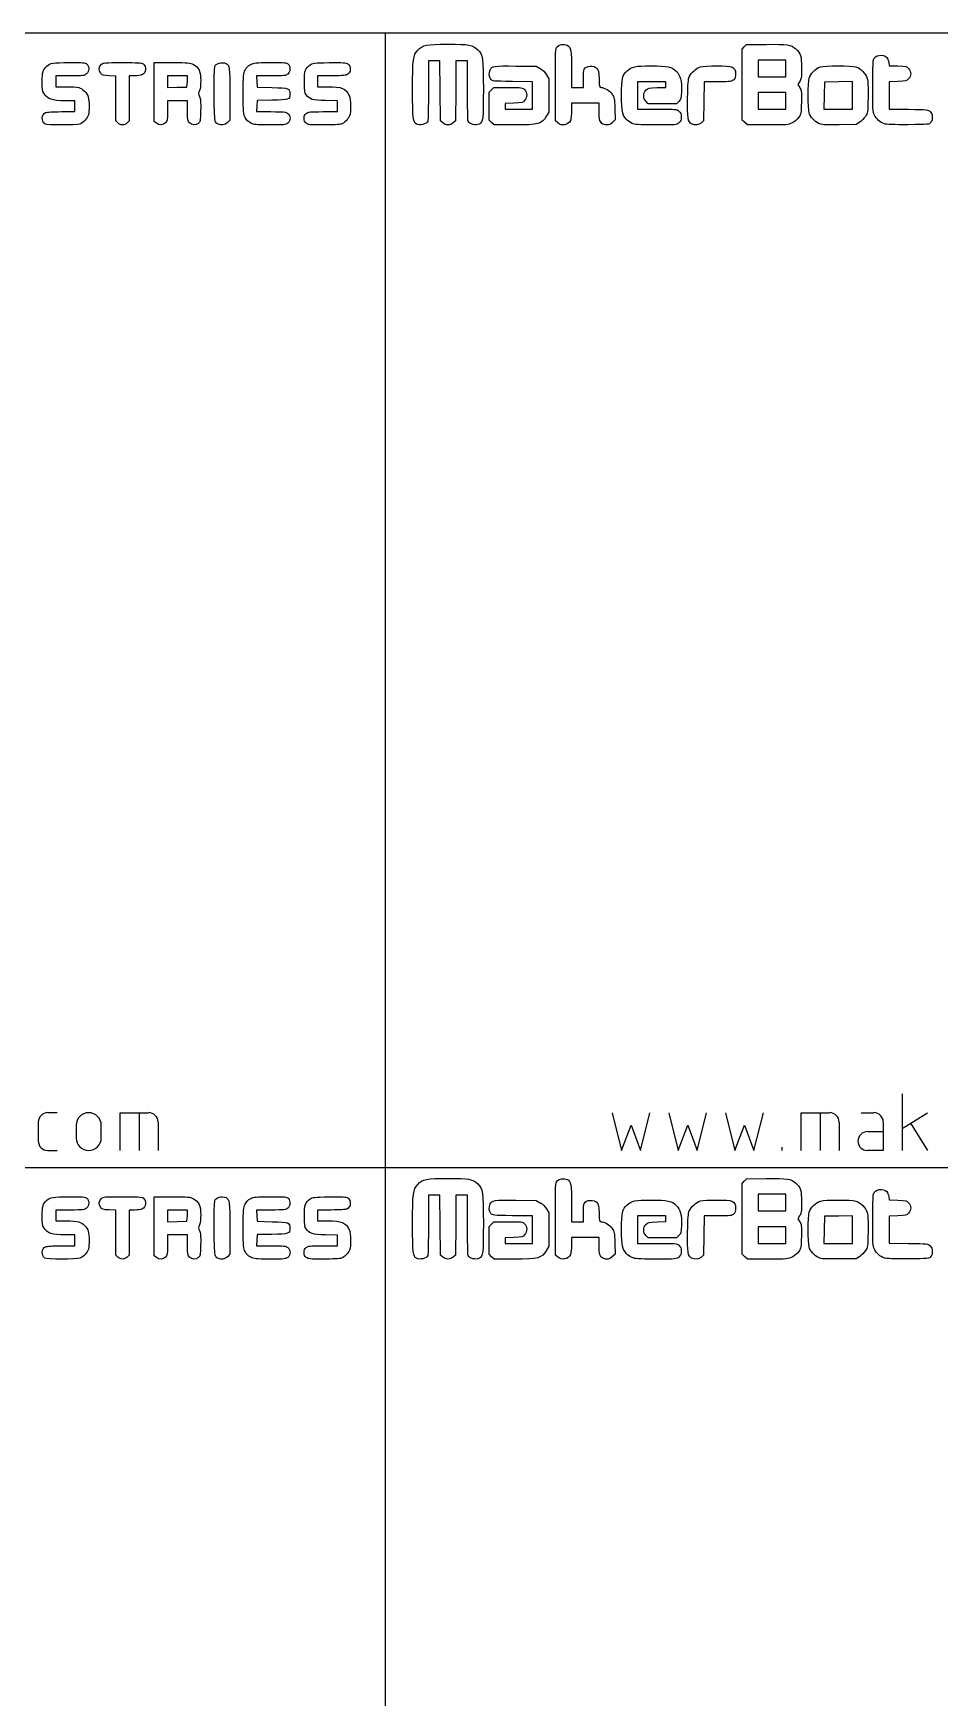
# Model space of a CAD drawing. Header units: millimetres. Extents: x 0 to 600, y 0 to 300.
# Drawn here: x 369 to 448.9, y 153.2 to 300 of the extents above; entities that cross this region are included whole.
import ezdxf

# ---------------------------------------------------------------- set-up
doc = ezdxf.new("R2010")
doc.units = ezdxf.units.MM
doc.layers.get('0').update_dxf_attribs({"linetype": 'CONTINUOUS', "lineweight": 25, "true_color": 0x000000})
doc.layers.add('Text', color=4, linetype='CONTINUOUS', true_color=0x00ffff)

msp = doc.modelspace()

# ---------------------------------------------------------------- linework, layer by layer
for p, q in [((600, 300), (0, 300)), ((400, 300), (400, 200)), ((300, 200), (400, 200)), ((400, 200), (400, 100)), ((400, 200), (500, 200))]:
    msp.add_line(p, q)
at = {"layer": 'Text'}
for p, q in [((431.45, 298.59), (431.65, 298.8)), ((431.45, 295.47), (431.45, 298.59)), ((431.65, 298.8), (431.85, 299)), ((431.85, 299), (433.57, 299.02)), ((379.66, 294.82), (379.66, 297.42)), ((379.66, 297.42), (381.22, 297.42)), ((404.33, 297.57), (403.82, 297.57)), ((403.82, 297.57), (403.82, 294.97)), ((404.84, 297.57), (404.33, 297.57)), ((404.86, 294.92), (404.84, 297.57)), ((406.25, 297.57), (406.23, 294.92)), ((406.76, 297.57), (406.25, 297.57)), ((407.27, 297.57), (406.76, 297.57)), ((407.27, 294.97), (407.27, 297.57)), ((411.53, 297.11), (413.32, 297.09)), ((413.32, 297.09), (413.67, 296.89)), ((416.44, 296.74), (416.44, 295.22)), ((434.09, 297.64), (432.88, 297.64)), ((432.88, 297.64), (432.88, 296.91)), ((432.88, 296.91), (432.88, 296.17)), ((435.3, 297.64), (434.09, 297.64)), ((435.3, 296.91), (435.3, 297.64)), ((435.3, 296.17), (435.3, 296.91)), ((435.3, 296.91), (435.3, 296.91)), ((444.38, 297.43), (444.42, 297.14)), ((444.42, 297.14), (445.18, 297.12)), ((372.24, 296.25), (371, 296.25)), ((371, 296.25), (371, 295.77)), ((371, 295.77), (371, 295.29)), ((371, 295.29), (371.86, 295.29)), ((376.28, 296.23), (375.69, 296.26)), ((376.28, 294.26), (376.28, 296.23)), ((377.93, 296.25), (377.45, 296.25)), ((377.45, 296.25), (377.45, 294.26)), ((381.71, 296.25), (380.83, 296.25)), ((380.83, 296.25), (380.83, 295.73)), ((380.83, 295.73), (380.83, 295.22)), ((380.83, 295.22), (381.69, 295.24)), ((381.69, 295.24), (382.55, 295.26)), ((382.6, 296.25), (381.71, 296.25)), ((382.55, 295.26), (382.58, 295.75)), ((382.58, 295.75), (382.6, 296.25)), ((382.58, 295.75), (382.58, 295.75)), ((389.95, 296.25), (388.67, 296.25)), ((388.67, 296.25), (388.7, 295.75)), ((388.7, 295.75), (388.72, 295.26)), ((388.72, 295.26), (390.06, 295.22)), ((395.24, 296.25), (394.04, 296.25)), ((394.04, 296.25), (394.04, 295.77)), ((394.04, 295.77), (394.04, 295.29)), ((394.04, 295.29), (394.94, 295.29)), ((409.18, 294.81), (409.37, 295.01)), ((409.37, 295.01), (409.57, 295.22)), ((409.57, 295.22), (410.84, 295.22)), ((412.99, 295.73), (411.22, 295.75)), ((412.99, 294.52), (412.99, 295.73)), ((414.22, 296.34), (414.42, 295.99)), ((414.42, 295.99), (414.42, 294.52)), ((415.01, 292.27), (415.01, 295.46)), ((416.44, 295.22), (416.95, 295.22)), ((416.95, 295.22), (417.47, 295.22)), ((417.47, 295.22), (417.47, 295.96)), ((423.48, 295.73), (422.24, 295.73)), ((422.24, 295.73), (422.24, 294.52)), ((424.73, 295.73), (423.48, 295.73)), ((423.96, 295.21), (424.73, 295.23)), ((424.73, 295.48), (424.73, 295.73)), ((424.73, 295.23), (424.73, 295.48)), ((428.12, 295.73), (428.09, 294)), ((429.33, 295.73), (428.12, 295.73)), ((431.45, 292.35), (431.45, 295.47)), ((432.88, 296.17), (434.09, 296.17)), ((434.09, 296.17), (435.3, 296.17)), ((436.52, 295.73), (436.36, 295.48)), ((436.36, 295.48), (436.53, 295.22)), ((438.71, 295.7), (438.69, 294.51)), ((439.94, 295.72), (438.71, 295.7)), ((441.17, 295.74), (439.94, 295.72)), ((441.17, 294.53), (441.17, 295.74)), ((445.17, 295.75), (444.4, 295.72)), ((444.4, 295.72), (444.4, 294.52)), ((372.68, 294.05), (371.86, 294.05)), ((372.68, 293.57), (372.68, 294.05)), ((372.68, 293.09), (372.68, 293.57)), ((376.28, 292.28), (376.28, 294.26)), ((377.45, 294.26), (377.45, 292.28)), ((379.66, 292.22), (379.66, 294.82)), ((381.71, 294.05), (380.83, 294.05)), ((380.83, 294.05), (380.83, 293.16)), ((382.59, 294.05), (381.71, 294.05)), ((382.59, 293.16), (382.59, 294.05)), ((386.33, 294.62), (386.33, 292.35)), ((388.7, 293.59), (388.67, 293.09)), ((388.72, 294.08), (388.7, 293.59)), ((390.03, 294.1), (388.72, 294.08)), ((395.8, 294.03), (394.75, 294.06)), ((395.8, 293.56), (395.8, 294.03)), ((395.8, 293.09), (395.8, 293.56)), ((404.88, 292.27), (404.86, 294.92)), ((406.23, 294.92), (406.2, 292.27)), ((409.18, 293.58), (409.18, 294.81)), ((409.18, 292.35), (409.18, 293.58)), ((411.35, 293.84), (410.57, 293.81)), ((410.57, 293.81), (410.57, 293.56)), ((410.57, 293.56), (410.57, 293.31)), ((412.99, 293.31), (412.99, 294.52)), ((414.42, 294.52), (414.42, 293.06)), ((417.65, 293.83), (416.44, 293.83)), ((416.44, 293.83), (416.44, 293.2)), ((418.86, 293.83), (417.65, 293.83)), ((418.86, 293.13), (418.86, 293.83)), ((422.24, 294.52), (422.24, 293.31)), ((423.19, 293.79), (423, 293.98)), ((424.44, 293.79), (423.19, 293.79)), ((425.68, 293.79), (424.44, 293.79)), ((425.89, 293.99), (425.68, 293.79)), ((428.09, 294), (428.07, 292.27)), ((434.09, 294.78), (432.88, 294.78)), ((432.88, 294.78), (432.88, 294.05)), ((432.88, 294.05), (432.88, 293.31)), ((435.3, 294.78), (434.09, 294.78)), ((435.3, 294.05), (435.3, 294.78)), ((435.3, 293.31), (435.3, 294.05)), ((435.3, 294.05), (435.3, 294.05)), ((438.69, 294.51), (438.67, 293.31)), ((441.17, 293.31), (441.17, 294.53)), ((441.17, 294.53), (441.17, 294.53)), ((444.4, 294.52), (444.4, 293.32)), ((371.48, 293.09), (372.68, 293.09)), ((376.46, 292.1), (376.28, 292.28)), ((376.46, 292.1), (376.46, 292.1)), ((377.45, 292.28), (377.27, 292.1)), ((379.85, 292.07), (379.66, 292.22)), ((379.85, 292.07), (379.85, 292.07)), ((386.33, 292.35), (386.12, 292.13)), ((388.16, 292.09), (388.16, 292.09)), ((388.67, 293.09), (389.95, 293.09)), ((393.06, 292.07), (393.06, 292.07)), ((394.52, 293.09), (395.8, 293.09)), ((405.09, 292.1), (404.88, 292.27)), ((406.2, 292.27), (406, 292.1)), ((409.39, 292.13), (409.18, 292.35)), ((409.61, 291.92), (409.39, 292.13)), ((409.39, 292.13), (409.39, 292.13)), ((410.57, 293.31), (411.78, 293.31)), ((411.78, 293.31), (412.99, 293.31)), ((414.42, 293.06), (414.22, 292.71)), ((415.22, 292.1), (415.01, 292.27)), ((415.22, 292.1), (415.22, 292.1)), ((420.27, 292.36), (420.05, 292.14)), ((420.25, 293.34), (420.27, 292.36)), ((421.76, 292.06), (421.76, 292.06)), ((422.24, 293.31), (423.96, 293.31)), ((428.07, 292.27), (427.87, 292.1)), ((431.69, 292.13), (431.45, 292.35)), ((431.93, 291.92), (431.69, 292.13)), ((431.69, 292.13), (431.69, 292.13)), ((432.88, 293.31), (434.09, 293.31)), ((434.09, 293.31), (435.3, 293.31)), ((438.2, 292.05), (438.2, 292.05)), ((438.67, 293.31), (439.92, 293.31)), ((439.92, 293.31), (441.17, 293.31)), ((441.82, 292.16), (441.51, 291.96)), ((444.4, 293.32), (446.12, 293.3)), ((370.02, 292.01), (370.02, 292.01)), ((385.26, 292), (385.26, 292)), ((402.77, 292), (402.77, 292)), ((411.36, 291.92), (409.61, 291.92)), ((427.01, 292.01), (427.01, 292.01)), ((433.71, 291.92), (431.93, 291.92)), ((441.51, 291.96), (440, 291.94)), ((443.99, 292.01), (443.99, 292.01)), ((445.56, 206.5), (445.56, 201.5)), ((369.44, 204), (369.44, 202.33)), ((371.11, 204.83), (370.28, 204.83)), ((376.67, 201.5), (376.67, 204.83)), ((376.67, 204.83), (379.17, 204.83)), ((378.33, 204.83), (378.33, 201.5)), ((380, 204), (380, 201.5)), ((420, 204.83), (420.83, 201.5)), ((422.5, 201.5), (423.33, 204.83)), ((425, 204.83), (425.83, 201.5)), ((427.5, 201.5), (428.33, 204.83)), ((430, 204.83), (430.83, 201.5)), ((432.5, 201.5), (433.33, 204.83)), ((436.67, 201.5), (436.67, 204.83)), ((436.67, 204.83), (439.17, 204.83)), ((438.33, 204.83), (438.33, 201.5)), ((440, 204), (440, 201.5)), ((441.94, 204.83), (443.06, 204.83)), ((443.89, 204), (443.89, 201.5)), ((445.56, 203.44), (447.78, 204.83)), ((372.78, 203.72), (372.78, 202.61)), ((375, 202.61), (375, 203.72)), ((420.83, 201.5), (421.67, 203.72)), ((421.67, 203.72), (422.5, 201.5)), ((425.83, 201.5), (426.67, 203.72)), ((426.67, 203.72), (427.5, 201.5)), ((430.83, 201.5), (431.67, 203.72)), ((431.67, 203.72), (432.5, 201.5)), ((442.5, 203.17), (443.89, 203.17)), ((446.29, 203.9), (447.78, 201.5)), ((370.28, 201.5), (371.11, 201.5)), ((435, 201.5), (435, 201.78)), ((443.89, 201.5), (442.5, 201.5)), ((431.45, 198.59), (431.65, 198.8)), ((431.45, 195.47), (431.45, 198.59)), ((431.65, 198.8), (431.85, 199)), ((431.85, 199), (433.57, 199.02)), ((379.66, 194.82), (379.66, 197.42)), ((379.66, 197.42), (381.22, 197.42)), ((404.33, 197.57), (403.82, 197.57)), ((403.82, 197.57), (403.82, 194.97)), ((404.84, 197.57), (404.33, 197.57)), ((404.86, 194.92), (404.84, 197.57)), ((406.25, 197.57), (406.23, 194.92)), ((406.76, 197.57), (406.25, 197.57)), ((407.27, 197.57), (406.76, 197.57)), ((407.27, 194.97), (407.27, 197.57)), ((411.53, 197.11), (413.32, 197.09)), ((413.32, 197.09), (413.67, 196.89)), ((416.44, 196.74), (416.44, 195.22)), ((434.09, 197.64), (432.88, 197.64)), ((432.88, 197.64), (432.88, 196.91)), ((432.88, 196.91), (432.88, 196.17)), ((435.3, 197.64), (434.09, 197.64)), ((435.3, 196.91), (435.3, 197.64)), ((435.3, 196.17), (435.3, 196.91)), ((435.3, 196.91), (435.3, 196.91)), ((444.38, 197.43), (444.42, 197.14)), ((444.42, 197.14), (445.18, 197.12)), ((372.24, 196.25), (371, 196.25)), ((371, 196.25), (371, 195.77)), ((371, 195.77), (371, 195.29)), ((371, 195.29), (371.86, 195.29)), ((376.28, 196.23), (375.69, 196.26)), ((376.28, 194.26), (376.28, 196.23)), ((377.93, 196.25), (377.45, 196.25)), ((377.45, 196.25), (377.45, 194.26)), ((381.71, 196.25), (380.83, 196.25)), ((380.83, 196.25), (380.83, 195.73)), ((380.83, 195.73), (380.83, 195.22)), ((380.83, 195.22), (381.69, 195.24)), ((381.69, 195.24), (382.55, 195.26)), ((382.6, 196.25), (381.71, 196.25)), ((382.55, 195.26), (382.58, 195.75)), ((382.58, 195.75), (382.6, 196.25)), ((382.58, 195.75), (382.58, 195.75)), ((389.95, 196.25), (388.67, 196.25)), ((388.67, 196.25), (388.7, 195.75)), ((388.7, 195.75), (388.72, 195.26)), ((388.72, 195.26), (390.06, 195.22)), ((395.24, 196.25), (394.04, 196.25)), ((394.04, 196.25), (394.04, 195.77)), ((394.04, 195.77), (394.04, 195.29)), ((394.04, 195.29), (394.94, 195.29)), ((409.37, 195.01), (409.57, 195.22)), ((409.57, 195.22), (410.84, 195.22)), ((412.99, 195.73), (411.22, 195.75)), ((412.99, 194.52), (412.99, 195.73)), ((414.22, 196.34), (414.42, 195.99)), ((414.42, 195.99), (414.42, 194.52)), ((415.01, 192.27), (415.01, 195.46)), ((416.44, 195.22), (416.95, 195.22)), ((416.95, 195.22), (417.47, 195.22)), ((417.47, 195.22), (417.47, 195.96)), ((423.48, 195.73), (422.24, 195.73)), ((422.24, 195.73), (422.24, 194.52)), ((424.73, 195.73), (423.48, 195.73)), ((423.96, 195.21), (424.73, 195.23)), ((424.73, 195.48), (424.73, 195.73)), ((424.73, 195.23), (424.73, 195.48)), ((428.12, 195.73), (428.09, 194)), ((429.33, 195.73), (428.12, 195.73)), ((431.45, 192.35), (431.45, 195.47)), ((432.88, 196.17), (434.09, 196.17)), ((434.09, 196.17), (435.3, 196.17)), ((436.52, 195.73), (436.36, 195.48)), ((436.36, 195.48), (436.53, 195.22)), ((438.71, 195.7), (438.69, 194.51)), ((439.94, 195.72), (438.71, 195.7)), ((441.17, 195.74), (439.94, 195.72)), ((441.17, 194.53), (441.17, 195.74)), ((445.17, 195.75), (444.4, 195.72)), ((444.4, 195.72), (444.4, 194.52)), ((372.68, 194.05), (371.86, 194.05)), ((372.68, 193.57), (372.68, 194.05)), ((376.28, 192.28), (376.28, 194.26)), ((377.45, 194.26), (377.45, 192.28)), ((379.66, 192.22), (379.66, 194.82)), ((381.71, 194.05), (380.83, 194.05)), ((380.83, 194.05), (380.83, 193.16)), ((382.59, 194.05), (381.71, 194.05)), ((382.59, 193.16), (382.59, 194.05)), ((386.33, 194.62), (386.33, 192.35)), ((388.72, 194.08), (388.7, 193.59)), ((390.03, 194.1), (388.72, 194.08)), ((395.8, 194.03), (394.75, 194.06)), ((395.8, 193.56), (395.8, 194.03)), ((404.88, 192.27), (404.86, 194.92)), ((406.23, 194.92), (406.2, 192.27)), ((409.18, 194.81), (409.37, 195.01)), ((409.18, 193.58), (409.18, 194.81)), ((411.35, 193.84), (410.57, 193.81)), ((410.57, 193.81), (410.57, 193.56)), ((412.99, 193.31), (412.99, 194.52)), ((414.42, 194.52), (414.42, 193.06)), ((417.65, 193.83), (416.44, 193.83)), ((416.44, 193.83), (416.44, 193.2)), ((418.86, 193.83), (417.65, 193.83)), ((418.86, 193.13), (418.86, 193.83)), ((422.24, 194.52), (422.24, 193.31)), ((423.19, 193.79), (423, 193.98)), ((424.44, 193.79), (423.19, 193.79)), ((425.68, 193.79), (424.44, 193.79)), ((425.89, 193.99), (425.68, 193.79)), ((428.09, 194), (428.07, 192.27)), ((434.09, 194.78), (432.88, 194.78)), ((432.88, 194.78), (432.88, 194.05)), ((432.88, 194.05), (432.88, 193.31)), ((435.3, 194.78), (434.09, 194.78)), ((435.3, 194.05), (435.3, 194.78)), ((435.3, 193.31), (435.3, 194.05)), ((435.3, 194.05), (435.3, 194.05)), ((438.69, 194.51), (438.67, 193.31)), ((441.17, 193.31), (441.17, 194.53)), ((441.17, 194.53), (441.17, 194.53)), ((444.4, 194.52), (444.4, 193.32)), ((371.48, 193.09), (372.68, 193.09)), ((372.68, 193.09), (372.68, 193.57)), ((376.46, 192.1), (376.28, 192.28)), ((377.45, 192.28), (377.27, 192.1)), ((386.33, 192.35), (386.12, 192.13)), ((388.7, 193.59), (388.67, 193.09)), ((388.67, 193.09), (389.95, 193.09)), ((394.52, 193.09), (395.8, 193.09)), ((395.8, 193.09), (395.8, 193.56)), ((405.09, 192.1), (404.88, 192.27)), ((406.2, 192.27), (406, 192.1)), ((409.18, 192.35), (409.18, 193.58)), ((409.39, 192.13), (409.18, 192.35)), ((410.57, 193.56), (410.57, 193.31)), ((410.57, 193.31), (411.78, 193.31)), ((411.78, 193.31), (412.99, 193.31)), ((414.42, 193.06), (414.22, 192.71)), ((415.22, 192.1), (415.01, 192.27)), ((420.27, 192.36), (420.05, 192.14)), ((420.25, 193.34), (420.27, 192.36)), ((422.24, 193.31), (423.96, 193.31)), ((428.07, 192.27), (427.87, 192.1)), ((431.69, 192.13), (431.45, 192.35)), ((432.88, 193.31), (434.09, 193.31)), ((434.09, 193.31), (435.3, 193.31)), ((438.67, 193.31), (439.92, 193.31)), ((439.92, 193.31), (441.17, 193.31)), ((444.4, 193.32), (446.12, 193.3)), ((370.02, 192.01), (370.02, 192.01)), ((376.46, 192.1), (376.46, 192.1)), ((379.85, 192.07), (379.66, 192.22)), ((379.85, 192.07), (379.85, 192.07)), ((385.26, 192), (385.26, 192)), ((388.16, 192.09), (388.16, 192.09)), ((393.06, 192.07), (393.06, 192.07)), ((402.77, 192), (402.77, 192)), ((409.61, 191.92), (409.39, 192.13)), ((409.39, 192.13), (409.39, 192.13)), ((411.36, 191.92), (409.61, 191.92)), ((415.22, 192.1), (415.22, 192.1)), ((421.76, 192.06), (421.76, 192.06)), ((427.01, 192.01), (427.01, 192.01)), ((431.93, 191.92), (431.69, 192.13)), ((431.69, 192.13), (431.69, 192.13)), ((433.71, 191.92), (431.93, 191.92)), ((438.2, 192.05), (438.2, 192.05)), ((441.51, 191.96), (440, 191.94)), ((441.82, 192.16), (441.51, 191.96)), ((443.99, 192.01), (443.99, 192.01))]:
    msp.add_line(p, q, dxfattribs=at)
for centre, radius, start, end in [((370.28, 204), 0.833, 90, 180), ((373.89, 203.72), 1.11, 0, 180), ((379.17, 204), 0.833, 0, 90), ((439.17, 204), 0.833, 0, 90), ((443.06, 204), 0.833, 0, 90), ((373.89, 202.61), 1.11, 180, 0), ((442.5, 202.33), 0.833, 90, 270), ((370.28, 202.33), 0.833, 180, 270)]:
    msp.add_arc(centre, radius, start, end, dxfattribs=at)
for points in [[(402.43, 294.99), (402.43, 297.8), (402.46, 298.03), (402.88, 298.5)], [(402.88, 298.5), (403.33, 298.98), (403.6, 299.04), (405.55, 299.04)], [(405.55, 299.04), (407.42, 299.04), (407.72, 298.98), (408.16, 298.55)], [(408.16, 298.55), (408.64, 298.08), (408.66, 297.89), (408.66, 295.06)], [(415.01, 295.46), (415.01, 298.49), (415.02, 298.66), (415.15, 298.81)], [(415.15, 298.81), (415.34, 299.02), (415.74, 299.08), (416.04, 298.94)], [(416.04, 298.94), (416.39, 298.77), (416.44, 298.51), (416.44, 296.74)], [(433.57, 299.02), (435.51, 299.05), (435.75, 299.01), (436.18, 298.63)], [(436.18, 298.63), (436.63, 298.22), (436.69, 298.01), (436.69, 296.93)], [(443.02, 297.66), (443.14, 298.08), (443.9, 298.21), (444.21, 297.87)], [(369.79, 295.73), (369.79, 296.56), (369.86, 296.79), (370.2, 297.11)], [(370.2, 297.11), (370.5, 297.38), (370.74, 297.42), (372.17, 297.42)], [(372.17, 297.42), (373.41, 297.42), (373.57, 297.41), (373.72, 297.28)], [(373.72, 297.28), (373.97, 297.08), (373.95, 296.65), (373.69, 296.42)], [(374.95, 296.46), (374.75, 296.71), (374.77, 297.08), (375.01, 297.27)], [(375.69, 296.26), (375.17, 296.28), (375.07, 296.31), (374.95, 296.46)], [(375.01, 297.27), (375.19, 297.41), (375.29, 297.42), (376.86, 297.42)], [(376.86, 297.42), (378.21, 297.42), (378.55, 297.4), (378.68, 297.31)], [(378.68, 297.31), (379, 297.08), (378.95, 296.5), (378.58, 296.33)], [(381.22, 297.42), (382.71, 297.42), (382.8, 297.41), (383.11, 297.25)], [(383.11, 297.25), (383.59, 297), (383.76, 296.61), (383.76, 295.83)], [(385.02, 292.26), (384.93, 292.45), (384.9, 296.73), (384.99, 297.04)], [(384.99, 297.04), (385.07, 297.35), (385.61, 297.51), (385.99, 297.34)], [(385.99, 297.34), (386.31, 297.19), (386.33, 297.03), (386.33, 294.62)], [(387.51, 294.67), (387.51, 296.36), (387.51, 296.45), (387.67, 296.76)], [(387.67, 296.76), (387.79, 297), (387.93, 297.14), (388.16, 297.26)], [(388.16, 297.26), (388.47, 297.41), (388.59, 297.42), (389.91, 297.42)], [(389.91, 297.42), (391.22, 297.42), (391.33, 297.41), (391.47, 297.28)], [(391.47, 297.28), (391.69, 297.05), (391.67, 296.59), (391.42, 296.4)], [(392.9, 295.73), (392.9, 296.76), (392.94, 296.89), (393.41, 297.23)], [(393.41, 297.23), (393.59, 297.37), (393.73, 297.39), (395.08, 297.41)], [(395.08, 297.41), (396.29, 297.43), (396.57, 297.41), (396.71, 297.32)], [(396.71, 297.32), (397.05, 297.1), (397.01, 296.5), (396.63, 296.33)], [(409.32, 295.94), (409.16, 296.14), (409.13, 296.52), (409.26, 296.79)], [(409.26, 296.79), (409.41, 297.11), (409.61, 297.14), (411.53, 297.11)], [(413.67, 296.89), (413.89, 296.76), (414.09, 296.56), (414.22, 296.34)], [(417.47, 295.96), (417.47, 296.37), (417.5, 296.76), (417.54, 296.83)], [(417.54, 296.83), (417.72, 297.16), (418.41, 297.2), (418.69, 296.9)], [(418.69, 296.9), (418.8, 296.77), (418.83, 296.61), (418.85, 295.98)], [(420.84, 294.54), (420.85, 296.06), (420.9, 296.3), (421.33, 296.7)], [(421.33, 296.7), (421.71, 297.06), (422.06, 297.13), (423.42, 297.13)], [(423.42, 297.13), (424.94, 297.13), (425.24, 297.06), (425.66, 296.65)], [(425.66, 296.65), (426.04, 296.26), (426.15, 295.83), (426.12, 294.87)], [(426.8, 296.17), (426.95, 296.52), (427.44, 296.95), (427.79, 297.05)], [(427.79, 297.05), (428.18, 297.16), (430.35, 297.15), (430.55, 297.04)], [(430.55, 297.04), (430.81, 296.91), (430.89, 296.75), (430.89, 296.41)], [(436.69, 296.93), (436.69, 296.06), (436.68, 295.95), (436.52, 295.73)], [(437.36, 296.05), (437.46, 296.42), (437.96, 296.92), (438.35, 297.04)], [(438.35, 297.04), (438.76, 297.16), (441.08, 297.16), (441.49, 297.04)], [(441.49, 297.04), (441.9, 296.92), (442.36, 296.44), (442.48, 296.02)], [(442.97, 295.29), (442.97, 296.48), (442.99, 297.55), (443.02, 297.66)], [(444.21, 297.87), (444.28, 297.79), (444.35, 297.6), (444.38, 297.43)], [(445.18, 297.12), (445.92, 297.09), (445.96, 297.08), (446.13, 296.89)], [(446.13, 296.89), (446.24, 296.76), (446.31, 296.59), (446.31, 296.43)], [(369.93, 294.71), (369.81, 294.92), (369.79, 295.09), (369.79, 295.73)], [(371.86, 295.29), (372.33, 295.29), (372.85, 295.26), (373.01, 295.21)], [(373.69, 296.42), (373.49, 296.25), (373.44, 296.25), (372.24, 296.25)], [(373.01, 295.21), (373.38, 295.11), (373.75, 294.74), (373.85, 294.37)], [(378.58, 296.33), (378.48, 296.29), (378.19, 296.25), (377.93, 296.25)], [(383.76, 295.83), (383.76, 295.45), (383.72, 295.12), (383.65, 294.95)], [(391.42, 296.4), (391.24, 296.26), (391.13, 296.25), (389.95, 296.25)], [(390.06, 295.22), (391.57, 295.18), (391.62, 295.16), (391.62, 294.63)], [(393.05, 294.58), (392.92, 294.77), (392.9, 294.89), (392.9, 295.73)], [(394.94, 295.29), (396.19, 295.29), (396.55, 295.14), (396.83, 294.52)], [(396.63, 296.33), (396.52, 296.28), (395.99, 296.25), (395.24, 296.25)], [(402.77, 292), (402.46, 292.18), (402.43, 292.44), (402.43, 294.99)], [(403.82, 294.97), (403.82, 293.54), (403.8, 292.32), (403.77, 292.25)], [(407.31, 292.25), (407.29, 292.32), (407.27, 293.54), (407.27, 294.97)], [(408.66, 295.06), (408.66, 292.42), (408.63, 292.17), (408.31, 292)], [(411.22, 295.75), (409.47, 295.77), (409.46, 295.77), (409.32, 295.94)], [(410.84, 295.22), (412.1, 295.22), (412.12, 295.22), (412.3, 295.04)], [(412.3, 295.04), (412.54, 294.79), (412.55, 294.35), (412.3, 294.07)], [(418.85, 295.98), (418.87, 295.26), (418.88, 295.22), (419.03, 295.22)], [(419.03, 295.22), (419.35, 295.22), (419.8, 294.94), (420.01, 294.63)], [(423, 293.98), (422.72, 294.26), (422.72, 294.71), (422.99, 294.98)], [(422.99, 294.98), (423.18, 295.17), (423.24, 295.19), (423.96, 295.21)], [(426.66, 294.3), (426.68, 295.56), (426.71, 295.97), (426.8, 296.17)], [(430.72, 295.91), (430.54, 295.74), (430.51, 295.73), (429.33, 295.73)], [(430.89, 296.41), (430.9, 296.17), (430.85, 296.05), (430.72, 295.91)], [(436.53, 295.22), (436.69, 294.98), (436.7, 294.92), (436.68, 293.93)], [(437.36, 293), (437.26, 293.36), (437.26, 295.69), (437.36, 296.05)], [(442.48, 296.02), (442.55, 295.79), (442.57, 295.27), (442.55, 294.33)], [(443.12, 292.79), (442.97, 293.11), (442.97, 293.24), (442.97, 295.29)], [(446.13, 295.98), (445.96, 295.78), (445.92, 295.77), (445.17, 295.75)], [(446.31, 296.43), (446.31, 296.27), (446.24, 296.11), (446.13, 295.98)], [(371.86, 294.05), (370.62, 294.05), (370.25, 294.18), (369.93, 294.71)], [(373.85, 294.37), (373.95, 294.01), (373.96, 293.14), (373.86, 292.8)], [(383.65, 294.95), (383.55, 294.71), (383.55, 294.66), (383.66, 294.43)], [(383.66, 294.43), (383.75, 294.23), (383.77, 293.99), (383.75, 293.19)], [(387.68, 292.58), (387.51, 292.88), (387.51, 292.96), (387.51, 294.67)], [(391.62, 294.63), (391.62, 294.16), (391.52, 294.13), (390.03, 294.1)], [(394.75, 294.06), (393.61, 294.09), (393.37, 294.16), (393.05, 294.58)], [(396.83, 294.52), (397, 294.16), (397.02, 293.06), (396.87, 292.71)], [(412.3, 294.07), (412.13, 293.87), (412.09, 293.86), (411.35, 293.84)], [(420.01, 294.63), (420.21, 294.33), (420.22, 294.27), (420.25, 293.34)], [(421.27, 292.4), (420.89, 292.81), (420.84, 293.04), (420.84, 294.54)], [(426.12, 294.87), (426.09, 294.25), (426.07, 294.18), (425.89, 293.99)], [(427.01, 292.01), (426.68, 292.18), (426.63, 292.52), (426.66, 294.3)], [(436.68, 293.93), (436.66, 292.93), (436.65, 292.89), (436.45, 292.59)], [(442.55, 294.33), (442.53, 292.99), (442.52, 292.97), (442.32, 292.67)], [(370.02, 292.01), (369.7, 292.26), (369.73, 292.85), (370.09, 293.01)], [(370.09, 293.01), (370.2, 293.06), (370.73, 293.09), (371.48, 293.09)], [(373.86, 292.8), (373.78, 292.5), (373.41, 292.11), (373.1, 292)], [(376.87, 291.92), (376.72, 291.92), (376.57, 291.99), (376.46, 292.1)], [(377.27, 292.1), (377.16, 291.99), (377.01, 291.92), (376.87, 291.92)], [(380.65, 292.1), (380.43, 291.88), (380.11, 291.86), (379.85, 292.07)], [(380.83, 293.16), (380.83, 292.32), (380.82, 292.27), (380.65, 292.1)], [(382.77, 292.1), (382.6, 292.27), (382.59, 292.32), (382.59, 293.16)], [(383.55, 292.06), (383.31, 291.86), (382.99, 291.88), (382.77, 292.1)], [(383.75, 293.19), (383.73, 292.25), (383.72, 292.19), (383.55, 292.06)], [(385.26, 292), (385.17, 292.05), (385.07, 292.16), (385.02, 292.26)], [(386.12, 292.13), (385.89, 291.9), (385.57, 291.86), (385.26, 292)], [(388.16, 292.09), (387.95, 292.2), (387.79, 292.36), (387.68, 292.58)], [(389.86, 291.92), (388.57, 291.92), (388.46, 291.93), (388.16, 292.09)], [(391.42, 292.07), (391.24, 291.93), (391.13, 291.92), (389.86, 291.92)], [(389.95, 293.09), (391.13, 293.09), (391.24, 293.08), (391.42, 292.94)], [(391.42, 292.94), (391.7, 292.73), (391.7, 292.29), (391.42, 292.07)], [(392.86, 292.51), (392.86, 292.72), (392.91, 292.82), (393.06, 292.94)], [(393.06, 292.07), (392.91, 292.19), (392.86, 292.29), (392.86, 292.51)], [(393.06, 292.94), (393.24, 293.08), (393.35, 293.09), (394.52, 293.09)], [(394.59, 291.92), (393.35, 291.92), (393.24, 291.93), (393.06, 292.07)], [(396.87, 292.71), (396.75, 292.42), (396.42, 292.1), (396.14, 292)], [(403.77, 292.25), (403.67, 291.98), (403.06, 291.83), (402.77, 292)], [(406, 292.1), (405.73, 291.86), (405.36, 291.86), (405.09, 292.1)], [(408.31, 292), (408, 291.83), (407.42, 291.98), (407.31, 292.25)], [(414.22, 292.71), (413.79, 291.99), (413.55, 291.92), (411.36, 291.92)], [(416.33, 292.32), (416.16, 291.9), (415.58, 291.78), (415.22, 292.1)], [(416.44, 293.2), (416.44, 292.82), (416.4, 292.47), (416.33, 292.32)], [(419.2, 292), (418.94, 292.12), (418.86, 292.37), (418.86, 293.13)], [(420.05, 292.14), (419.81, 291.9), (419.52, 291.85), (419.2, 292)], [(421.76, 292.06), (421.6, 292.13), (421.38, 292.29), (421.27, 292.4)], [(423.87, 291.92), (422.26, 291.92), (422.02, 291.94), (421.76, 292.06)], [(425.88, 292.1), (425.68, 291.92), (425.68, 291.92), (423.87, 291.92)], [(423.96, 293.31), (425.67, 293.31), (425.68, 293.31), (425.88, 293.14)], [(425.88, 293.14), (426.05, 292.99), (426.09, 292.9), (426.09, 292.62)], [(426.09, 292.62), (426.09, 292.33), (426.05, 292.24), (425.88, 292.1)], [(427.87, 292.1), (427.64, 291.9), (427.3, 291.87), (427.01, 292.01)], [(435.86, 292.1), (435.49, 291.92), (435.47, 291.92), (433.71, 291.92)], [(436.45, 292.59), (436.32, 292.4), (436.1, 292.22), (435.86, 292.1)], [(438.2, 292.05), (437.83, 292.22), (437.46, 292.64), (437.36, 293)], [(440, 291.94), (438.66, 291.92), (438.46, 291.93), (438.2, 292.05)], [(442.32, 292.67), (442.21, 292.5), (441.98, 292.27), (441.82, 292.16)], [(443.99, 292.01), (443.62, 292.14), (443.29, 292.44), (443.12, 292.79)], [(448.07, 292.13), (447.93, 291.96), (447.93, 291.96), (446.07, 291.94)], [(446.12, 293.3), (447.82, 293.28), (447.84, 293.27), (448.02, 293.1)], [(448.02, 293.1), (448.26, 292.87), (448.29, 292.39), (448.07, 292.13)], [(373.1, 292), (372.8, 291.88), (370.18, 291.89), (370.02, 292.01)], [(396.14, 292), (396.02, 291.95), (395.36, 291.92), (394.59, 291.92)], [(446.07, 291.94), (444.9, 291.93), (444.13, 291.96), (443.99, 292.01)], [(402.43, 194.99), (402.43, 197.8), (402.46, 198.03), (402.88, 198.5)], [(402.88, 198.5), (403.33, 198.98), (403.6, 199.04), (405.55, 199.04)], [(405.55, 199.04), (407.42, 199.04), (407.72, 198.98), (408.16, 198.55)], [(408.16, 198.55), (408.64, 198.08), (408.66, 197.89), (408.66, 195.06)], [(415.01, 195.46), (415.01, 198.49), (415.02, 198.66), (415.15, 198.81)], [(415.15, 198.81), (415.34, 199.02), (415.74, 199.08), (416.04, 198.94)], [(416.04, 198.94), (416.39, 198.77), (416.44, 198.51), (416.44, 196.74)], [(433.57, 199.02), (435.51, 199.05), (435.75, 199.01), (436.18, 198.63)], [(436.18, 198.63), (436.63, 198.22), (436.69, 198.01), (436.69, 196.93)], [(443.02, 197.66), (443.14, 198.08), (443.9, 198.21), (444.21, 197.87)], [(369.79, 195.73), (369.79, 196.56), (369.86, 196.79), (370.2, 197.11)], [(370.2, 197.11), (370.5, 197.38), (370.74, 197.42), (372.17, 197.42)], [(372.17, 197.42), (373.41, 197.42), (373.57, 197.41), (373.72, 197.28)], [(373.72, 197.28), (373.97, 197.08), (373.95, 196.65), (373.69, 196.42)], [(374.95, 196.46), (374.75, 196.71), (374.77, 197.08), (375.01, 197.27)], [(375.01, 197.27), (375.19, 197.41), (375.29, 197.42), (376.86, 197.42)], [(376.86, 197.42), (378.21, 197.42), (378.55, 197.4), (378.68, 197.31)], [(378.68, 197.31), (379, 197.08), (378.95, 196.5), (378.58, 196.33)], [(381.22, 197.42), (382.71, 197.42), (382.8, 197.41), (383.11, 197.25)], [(383.11, 197.25), (383.59, 197), (383.76, 196.61), (383.76, 195.83)], [(385.02, 192.26), (384.93, 192.45), (384.9, 196.73), (384.99, 197.04)], [(384.99, 197.04), (385.07, 197.35), (385.61, 197.51), (385.99, 197.34)], [(385.99, 197.34), (386.31, 197.19), (386.33, 197.03), (386.33, 194.62)], [(387.51, 194.67), (387.51, 196.36), (387.51, 196.45), (387.67, 196.76)], [(387.67, 196.76), (387.79, 197), (387.93, 197.14), (388.16, 197.26)], [(388.16, 197.26), (388.47, 197.41), (388.59, 197.42), (389.91, 197.42)], [(389.91, 197.42), (391.22, 197.42), (391.33, 197.41), (391.47, 197.28)], [(391.47, 197.28), (391.69, 197.05), (391.67, 196.59), (391.42, 196.4)], [(392.9, 195.73), (392.9, 196.76), (392.94, 196.89), (393.41, 197.23)], [(393.41, 197.23), (393.59, 197.37), (393.73, 197.39), (395.08, 197.41)], [(395.08, 197.41), (396.29, 197.43), (396.57, 197.41), (396.71, 197.32)], [(396.71, 197.32), (397.05, 197.1), (397.01, 196.5), (396.63, 196.33)], [(409.32, 195.94), (409.16, 196.14), (409.13, 196.52), (409.26, 196.79)], [(409.26, 196.79), (409.41, 197.11), (409.61, 197.14), (411.53, 197.11)], [(413.67, 196.89), (413.89, 196.76), (414.09, 196.56), (414.22, 196.34)], [(417.47, 195.96), (417.47, 196.37), (417.5, 196.76), (417.54, 196.83)], [(417.54, 196.83), (417.72, 197.16), (418.41, 197.2), (418.69, 196.9)], [(418.69, 196.9), (418.8, 196.77), (418.83, 196.61), (418.85, 195.98)], [(420.84, 194.54), (420.85, 196.06), (420.9, 196.3), (421.33, 196.7)], [(421.33, 196.7), (421.71, 197.06), (422.06, 197.13), (423.42, 197.13)], [(423.42, 197.13), (424.94, 197.13), (425.24, 197.06), (425.66, 196.65)], [(425.66, 196.65), (426.04, 196.26), (426.15, 195.83), (426.12, 194.87)], [(426.8, 196.17), (426.95, 196.52), (427.44, 196.95), (427.79, 197.05)], [(427.79, 197.05), (428.18, 197.16), (430.35, 197.15), (430.55, 197.04)], [(430.55, 197.04), (430.81, 196.91), (430.89, 196.75), (430.89, 196.41)], [(436.69, 196.93), (436.69, 196.06), (436.68, 195.95), (436.52, 195.73)], [(437.36, 196.05), (437.46, 196.42), (437.96, 196.92), (438.35, 197.04)], [(438.35, 197.04), (438.76, 197.16), (441.08, 197.16), (441.49, 197.04)], [(441.49, 197.04), (441.9, 196.92), (442.36, 196.44), (442.48, 196.02)], [(442.97, 195.29), (442.97, 196.48), (442.99, 197.55), (443.02, 197.66)], [(444.21, 197.87), (444.28, 197.79), (444.35, 197.6), (444.38, 197.43)], [(445.18, 197.12), (445.92, 197.09), (445.96, 197.08), (446.13, 196.89)], [(446.13, 196.89), (446.24, 196.76), (446.31, 196.59), (446.31, 196.43)], [(369.93, 194.71), (369.81, 194.92), (369.79, 195.09), (369.79, 195.73)], [(371.86, 195.29), (372.33, 195.29), (372.85, 195.26), (373.01, 195.21)], [(373.69, 196.42), (373.49, 196.25), (373.44, 196.25), (372.24, 196.25)], [(373.01, 195.21), (373.38, 195.11), (373.75, 194.74), (373.85, 194.37)], [(375.69, 196.26), (375.17, 196.28), (375.07, 196.31), (374.95, 196.46)], [(378.58, 196.33), (378.48, 196.29), (378.19, 196.25), (377.93, 196.25)], [(383.76, 195.83), (383.76, 195.45), (383.72, 195.12), (383.65, 194.95)], [(391.42, 196.4), (391.24, 196.26), (391.13, 196.25), (389.95, 196.25)], [(390.06, 195.22), (391.57, 195.18), (391.62, 195.16), (391.62, 194.63)], [(393.05, 194.58), (392.92, 194.77), (392.9, 194.89), (392.9, 195.73)], [(394.94, 195.29), (396.19, 195.29), (396.55, 195.14), (396.83, 194.52)], [(396.63, 196.33), (396.52, 196.28), (395.99, 196.25), (395.24, 196.25)], [(411.22, 195.75), (409.47, 195.77), (409.46, 195.77), (409.32, 195.94)], [(410.84, 195.22), (412.1, 195.22), (412.12, 195.22), (412.3, 195.04)], [(418.85, 195.98), (418.87, 195.26), (418.88, 195.22), (419.03, 195.22)], [(419.03, 195.22), (419.35, 195.22), (419.8, 194.94), (420.01, 194.63)], [(422.99, 194.98), (423.18, 195.17), (423.24, 195.19), (423.96, 195.21)], [(426.66, 194.3), (426.68, 195.56), (426.71, 195.97), (426.8, 196.17)], [(430.72, 195.91), (430.54, 195.74), (430.51, 195.73), (429.33, 195.73)], [(430.89, 196.41), (430.9, 196.17), (430.85, 196.05), (430.72, 195.91)], [(436.53, 195.22), (436.69, 194.98), (436.7, 194.92), (436.68, 193.93)], [(437.36, 193), (437.26, 193.36), (437.26, 195.69), (437.36, 196.05)], [(442.48, 196.02), (442.55, 195.79), (442.57, 195.27), (442.55, 194.33)], [(443.12, 192.79), (442.97, 193.11), (442.97, 193.24), (442.97, 195.29)], [(446.13, 195.98), (445.96, 195.78), (445.92, 195.77), (445.17, 195.75)], [(446.31, 196.43), (446.31, 196.27), (446.24, 196.11), (446.13, 195.98)], [(371.86, 194.05), (370.62, 194.05), (370.25, 194.18), (369.93, 194.71)], [(373.85, 194.37), (373.95, 194.01), (373.96, 193.14), (373.86, 192.8)], [(383.65, 194.95), (383.55, 194.71), (383.55, 194.66), (383.66, 194.43)], [(383.66, 194.43), (383.75, 194.23), (383.77, 193.99), (383.75, 193.19)], [(387.68, 192.58), (387.51, 192.88), (387.51, 192.96), (387.51, 194.67)], [(391.62, 194.63), (391.62, 194.16), (391.52, 194.13), (390.03, 194.1)], [(394.75, 194.06), (393.61, 194.09), (393.37, 194.16), (393.05, 194.58)], [(396.83, 194.52), (397, 194.16), (397.02, 193.06), (396.87, 192.71)], [(402.77, 192), (402.46, 192.18), (402.43, 192.44), (402.43, 194.99)], [(403.82, 194.97), (403.82, 193.54), (403.8, 192.32), (403.77, 192.25)], [(407.31, 192.25), (407.29, 192.32), (407.27, 193.54), (407.27, 194.97)], [(408.66, 195.06), (408.66, 192.42), (408.63, 192.17), (408.31, 192)], [(412.3, 194.07), (412.13, 193.87), (412.09, 193.86), (411.35, 193.84)], [(412.3, 195.04), (412.54, 194.79), (412.55, 194.35), (412.3, 194.07)], [(420.01, 194.63), (420.21, 194.33), (420.22, 194.27), (420.25, 193.34)], [(421.27, 192.4), (420.89, 192.81), (420.84, 193.04), (420.84, 194.54)], [(423, 193.98), (422.72, 194.26), (422.72, 194.71), (422.99, 194.98)], [(426.12, 194.87), (426.09, 194.25), (426.07, 194.18), (425.89, 193.99)], [(427.01, 192.01), (426.68, 192.18), (426.63, 192.52), (426.66, 194.3)], [(436.68, 193.93), (436.66, 192.93), (436.65, 192.89), (436.45, 192.59)], [(442.55, 194.33), (442.53, 192.99), (442.52, 192.97), (442.32, 192.67)], [(370.02, 192.01), (369.7, 192.26), (369.73, 192.85), (370.09, 193.01)], [(370.09, 193.01), (370.2, 193.06), (370.73, 193.09), (371.48, 193.09)], [(373.86, 192.8), (373.78, 192.5), (373.41, 192.11), (373.1, 192)], [(380.83, 193.16), (380.83, 192.32), (380.82, 192.27), (380.65, 192.1)], [(382.77, 192.1), (382.6, 192.27), (382.59, 192.32), (382.59, 193.16)], [(383.75, 193.19), (383.73, 192.25), (383.72, 192.19), (383.55, 192.06)], [(385.26, 192), (385.17, 192.05), (385.07, 192.16), (385.02, 192.26)], [(388.16, 192.09), (387.95, 192.2), (387.79, 192.36), (387.68, 192.58)], [(389.95, 193.09), (391.13, 193.09), (391.24, 193.08), (391.42, 192.94)], [(391.42, 192.94), (391.7, 192.73), (391.7, 192.29), (391.42, 192.07)], [(392.86, 192.51), (392.86, 192.72), (392.91, 192.82), (393.06, 192.94)], [(393.06, 192.07), (392.91, 192.19), (392.86, 192.29), (392.86, 192.51)], [(393.06, 192.94), (393.24, 193.08), (393.35, 193.09), (394.52, 193.09)], [(396.87, 192.71), (396.75, 192.42), (396.42, 192.1), (396.14, 192)], [(403.77, 192.25), (403.67, 191.98), (403.06, 191.83), (402.77, 192)], [(408.31, 192), (408, 191.83), (407.42, 191.98), (407.31, 192.25)], [(414.22, 192.71), (413.79, 191.99), (413.55, 191.92), (411.36, 191.92)], [(416.33, 192.32), (416.16, 191.9), (415.58, 191.78), (415.22, 192.1)], [(416.44, 193.2), (416.44, 192.82), (416.4, 192.47), (416.33, 192.32)], [(419.2, 192), (418.94, 192.12), (418.86, 192.37), (418.86, 193.13)], [(421.76, 192.06), (421.6, 192.13), (421.38, 192.29), (421.27, 192.4)], [(423.96, 193.31), (425.67, 193.31), (425.68, 193.31), (425.88, 193.14)], [(425.88, 193.14), (426.05, 192.99), (426.09, 192.9), (426.09, 192.62)], [(426.09, 192.62), (426.09, 192.33), (426.05, 192.24), (425.88, 192.1)], [(436.45, 192.59), (436.32, 192.4), (436.1, 192.22), (435.86, 192.1)], [(438.2, 192.05), (437.83, 192.22), (437.46, 192.64), (437.36, 193)], [(442.32, 192.67), (442.21, 192.5), (441.98, 192.27), (441.82, 192.16)], [(443.99, 192.01), (443.62, 192.14), (443.29, 192.44), (443.12, 192.79)], [(446.12, 193.3), (447.82, 193.28), (447.84, 193.27), (448.02, 193.1)], [(448.02, 193.1), (448.26, 192.87), (448.29, 192.39), (448.07, 192.13)], [(373.1, 192), (372.8, 191.88), (370.18, 191.89), (370.02, 192.01)], [(376.87, 191.92), (376.72, 191.92), (376.57, 191.99), (376.46, 192.1)], [(377.27, 192.1), (377.16, 191.99), (377.01, 191.92), (376.87, 191.92)], [(380.65, 192.1), (380.43, 191.88), (380.11, 191.86), (379.85, 192.07)], [(383.55, 192.06), (383.31, 191.86), (382.99, 191.88), (382.77, 192.1)], [(386.12, 192.13), (385.89, 191.9), (385.57, 191.86), (385.26, 192)], [(389.86, 191.92), (388.57, 191.92), (388.46, 191.93), (388.16, 192.09)], [(391.42, 192.07), (391.24, 191.93), (391.13, 191.92), (389.86, 191.92)], [(394.59, 191.92), (393.35, 191.92), (393.24, 191.93), (393.06, 192.07)], [(396.14, 192), (396.02, 191.95), (395.36, 191.92), (394.59, 191.92)], [(406, 192.1), (405.73, 191.86), (405.36, 191.86), (405.09, 192.1)], [(420.05, 192.14), (419.81, 191.9), (419.52, 191.85), (419.2, 192)], [(423.87, 191.92), (422.26, 191.92), (422.02, 191.94), (421.76, 192.06)], [(425.88, 192.1), (425.68, 191.92), (425.68, 191.92), (423.87, 191.92)], [(427.87, 192.1), (427.64, 191.9), (427.3, 191.87), (427.01, 192.01)], [(435.86, 192.1), (435.49, 191.92), (435.47, 191.92), (433.71, 191.92)], [(440, 191.94), (438.66, 191.92), (438.46, 191.93), (438.2, 192.05)], [(446.07, 191.94), (444.9, 191.93), (444.13, 191.96), (443.99, 192.01)], [(448.07, 192.13), (447.93, 191.96), (447.93, 191.96), (446.07, 191.94)]]:
    msp.add_open_spline(points, degree=3, dxfattribs=at)

doc.saveas('drawing.dxf')
